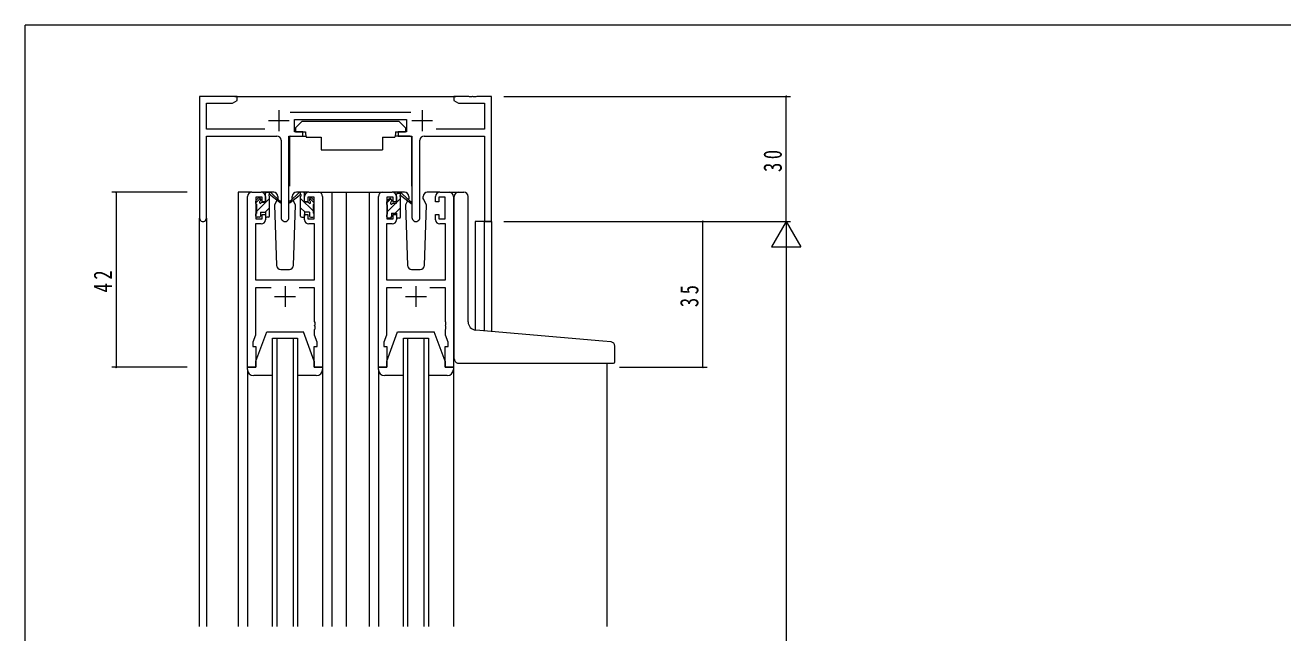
# Model space of a CAD drawing. Units: millimetres on the paper. Extents: x -397 to 397, y -282 to 282.
# Drawn here: x -393.9 to -92.3, y 133.4 to 279.3 of the extents above; entities that cross this region are included whole.
import ezdxf

# ---------------------------------------------------------------- set-up
doc = ezdxf.new("R2010")
doc.units = ezdxf.units.MM
for name, color, linetype, lineweight in [('0-1_YKK_ZWAK', 7, 'Continuous', 18), ('0-3_YKK_11', 7, 'Continuous', 18), ('0-4_YKK_12', 2, 'Continuous', 18), ('0-5_YKK_13', 4, 'Continuous', 18), ('0-7_YKK_D', 6, 'Continuous', 18)]:
    doc.layers.add(name, color=color, linetype=linetype, lineweight=lineweight)
doc.styles.add('ＭＳ ゴシック', font='')
doc.styles.get('ＭＳ ゴシック').set_extended_font_data('MS Gothic')

msp = doc.modelspace()

# ---------------------------------------------------------------- linework, layer by layer
at = {"layer": '0-1_YKK_ZWAK'}
for p in [(-393.908, -245.7), (376.092, 279.3)]:
    msp.add_line(p, (-393.908, 279.3), dxfattribs=at)
at = {"layer": '0-3_YKK_11'}
for p, q in [((-352.085, 262.169), (-352.085, 232.984)), ((-343.085, 262.169), (-352.085, 262.169)), ((-350.455, 260.539), (-344.176, 260.539)), ((-350.455, 254.299), (-350.455, 260.539)), ((-344.176, 260.539), (-343.085, 261.169)), ((-343.085, 261.169), (-343.085, 262.169)), ((-291.085, 262.169), (-291.085, 261.169)), ((-287.543, 262.169), (-291.085, 262.169)), ((-291.085, 261.169), (-289.993, 260.539)), ((-289.993, 260.539), (-283.715, 260.539)), ((-287.36, 262.049), (-287.543, 262.169)), ((-286.81, 262.049), (-287.36, 262.049)), ((-286.626, 262.169), (-286.81, 262.049)), ((-286.543, 262.169), (-286.626, 262.169)), ((-286.36, 262.049), (-286.543, 262.169)), ((-285.81, 262.049), (-286.36, 262.049)), ((-285.626, 262.169), (-285.81, 262.049)), ((-282.085, 262.169), (-285.626, 262.169)), ((-283.715, 260.539), (-283.715, 254.299)), ((-282.085, 232.169), (-282.085, 262.169)), ((-333.085, 258.869), (-333.085, 253.869)), ((-301.382, 258.299), (-330.392, 258.299)), ((-329.285, 256.669), (-302.485, 256.669)), ((-329.285, 253.669), (-329.285, 256.669)), ((-302.485, 256.669), (-302.485, 253.669)), ((-298.685, 258.869), (-298.685, 253.869)), ((-336.435, 254.299), (-350.455, 254.299)), ((-335.585, 256.369), (-330.585, 256.369)), ((-327.285, 253.669), (-329.285, 253.669)), ((-327.285, 252.669), (-327.285, 253.669)), ((-304.485, 253.669), (-304.485, 252.669)), ((-302.485, 253.669), (-304.485, 253.669)), ((-301.185, 256.369), (-296.185, 256.369)), ((-283.715, 254.299), (-295.334, 254.299)), ((-350.455, 252.669), (-333.535, 252.669)), ((-350.455, 232.984), (-350.455, 252.669)), ((-332.535, 251.669), (-332.535, 233.119)), ((-330.635, 252.669), (-327.285, 252.669)), ((-330.635, 233.119), (-330.635, 252.669)), ((-304.485, 252.669), (-301.135, 252.669)), ((-301.135, 252.669), (-301.135, 233.119)), ((-299.235, 233.119), (-299.235, 251.669)), ((-298.235, 252.669), (-283.715, 252.669)), ((-283.715, 252.669), (-283.715, 232.169)), ((-339.585, 239.169), (-337.285, 239.169)), ((-325.885, 239.169), (-323.585, 239.169)), ((-308.185, 239.169), (-305.885, 239.169)), ((-294.485, 239.169), (-292.185, 239.169)), ((-340.585, 197.169), (-340.585, 238.169)), ((-338.585, 237.969), (-338.585, 232.769)), ((-337.085, 237.969), (-338.585, 237.969)), ((-337.085, 236.869), (-337.085, 237.969)), ((-336.285, 236.869), (-337.085, 236.869)), ((-336.285, 238.169), (-336.285, 236.869)), ((-326.885, 236.869), (-326.885, 238.169)), ((-326.085, 236.869), (-326.885, 236.869)), ((-326.085, 237.969), (-326.085, 236.869)), ((-324.585, 237.969), (-326.085, 237.969)), ((-324.585, 232.769), (-324.585, 237.969)), ((-322.585, 238.169), (-322.585, 197.169)), ((-309.185, 197.169), (-309.185, 238.169)), ((-307.185, 237.969), (-307.185, 232.769)), ((-305.685, 237.969), (-307.185, 237.969)), ((-305.685, 236.869), (-305.685, 237.969)), ((-304.885, 236.869), (-305.685, 236.869)), ((-304.885, 238.169), (-304.885, 236.869)), ((-295.485, 236.869), (-295.485, 238.169)), ((-294.685, 236.869), (-295.485, 236.869)), ((-294.685, 237.969), (-294.685, 236.869)), ((-293.185, 237.969), (-294.685, 237.969)), ((-293.185, 232.769), (-293.185, 237.969)), ((-291.185, 238.169), (-291.185, 197.169)), ((-338.585, 232.769), (-337.085, 232.769)), ((-337.085, 233.869), (-336.285, 233.869)), ((-337.085, 232.769), (-337.085, 233.869)), ((-336.285, 233.869), (-336.285, 232.569)), ((-326.885, 233.869), (-326.085, 233.869)), ((-326.885, 232.569), (-326.885, 233.869)), ((-326.085, 233.869), (-326.085, 232.769)), ((-326.085, 232.769), (-324.585, 232.769)), ((-307.185, 232.769), (-305.685, 232.769)), ((-305.685, 233.869), (-304.885, 233.869)), ((-305.685, 232.769), (-305.685, 233.869)), ((-304.885, 233.869), (-304.885, 232.569)), ((-295.485, 233.869), (-294.685, 233.869)), ((-295.485, 232.569), (-295.485, 233.869)), ((-294.685, 233.869), (-294.685, 232.769)), ((-294.685, 232.769), (-293.185, 232.769)), ((-338.655, 231.569), (-338.655, 218.169)), ((-337.285, 231.569), (-338.655, 231.569)), ((-324.515, 231.569), (-325.885, 231.569)), ((-324.515, 218.169), (-324.515, 231.569)), ((-307.255, 231.569), (-307.255, 218.169)), ((-305.885, 231.569), (-307.255, 231.569)), ((-293.115, 231.569), (-294.485, 231.569)), ((-293.115, 218.169), (-293.115, 231.569)), ((-283.715, 232.169), (-282.085, 232.169)), ((-338.655, 218.169), (-324.515, 218.169)), ((-307.255, 218.169), (-293.115, 218.169)), ((-338.655, 216.239), (-338.655, 204.9)), ((-334.935, 216.239), (-338.655, 216.239)), ((-334.085, 214.169), (-329.085, 214.169)), ((-331.585, 216.669), (-331.585, 211.669)), ((-324.515, 216.239), (-328.234, 216.239)), ((-324.515, 208.127), (-324.515, 216.239)), ((-307.255, 216.239), (-307.255, 204.9)), ((-303.535, 216.239), (-307.255, 216.239)), ((-302.685, 214.169), (-297.685, 214.169)), ((-300.185, 216.669), (-300.185, 211.669)), ((-293.115, 216.239), (-296.834, 216.239)), ((-293.115, 208.127), (-293.115, 216.239)), ((-324.395, 207.944), (-324.515, 208.127)), ((-292.995, 207.944), (-293.115, 208.127)), ((-324.515, 207.211), (-324.395, 207.394)), ((-324.515, 207.127), (-324.515, 207.211)), ((-324.395, 206.944), (-324.515, 207.127)), ((-324.515, 206.211), (-324.395, 206.394)), ((-324.515, 204.9), (-324.515, 206.211)), ((-324.395, 207.394), (-324.395, 207.944)), ((-324.395, 206.394), (-324.395, 206.944)), ((-293.115, 207.211), (-292.995, 207.394)), ((-293.115, 207.127), (-293.115, 207.211)), ((-292.995, 206.944), (-293.115, 207.127)), ((-293.115, 206.211), (-292.995, 206.394)), ((-293.115, 204.9), (-293.115, 206.211)), ((-292.995, 207.394), (-292.995, 207.944)), ((-292.995, 206.394), (-292.995, 206.944)), ((-338.655, 204.9), (-339.285, 203.169)), ((-339.285, 203.169), (-339.285, 202.169)), ((-339.285, 202.169), (-338.585, 202.169)), ((-338.585, 202.169), (-338.585, 197.169)), ((-324.585, 202.169), (-323.885, 202.169)), ((-324.585, 197.169), (-324.585, 202.169)), ((-323.885, 203.169), (-324.515, 204.9)), ((-323.885, 202.169), (-323.885, 203.169)), ((-307.255, 204.9), (-307.885, 203.169)), ((-307.885, 203.169), (-307.885, 202.169)), ((-307.885, 202.169), (-307.185, 202.169)), ((-307.185, 202.169), (-307.185, 197.169)), ((-293.185, 202.169), (-292.485, 202.169)), ((-293.185, 197.169), (-293.185, 202.169)), ((-292.485, 203.169), (-293.115, 204.9)), ((-292.485, 202.169), (-292.485, 203.169)), ((-338.585, 197.169), (-340.585, 197.169)), ((-322.585, 197.169), (-324.585, 197.169)), ((-307.185, 197.169), (-309.185, 197.169)), ((-291.185, 197.169), (-293.185, 197.169))]:
    msp.add_line(p, q, dxfattribs=at)
for centre, radius, start, end in [((-333.535, 251.669), 1, 0.00001, 89.99999), ((-298.235, 251.669), 1, 90.00001, 179.99999), ((-339.585, 238.169), 1, 90.00001, 179.99999), ((-337.285, 238.169), 1, 0.00001, 89.99999), ((-325.885, 238.169), 1, 90.00001, 179.99999), ((-323.585, 238.169), 1, 0.00001, 89.99999), ((-308.185, 238.169), 1, 90.00001, 179.99999), ((-305.885, 238.169), 1, 0.00001, 89.99999), ((-294.485, 238.169), 1, 90.00001, 179.99999), ((-292.185, 238.169), 1, 0.00001, 89.99999), ((-351.27, 232.984), 0.815, 179.99999, 0.00001), ((-337.285, 232.569), 1, 270.00001, 359.99999), ((-331.585, 233.119), 0.95, 179.99999, 0.00001), ((-325.885, 232.569), 1, 180.00001, 269.99999), ((-305.885, 232.569), 1, 270.00001, 359.99999), ((-300.185, 233.119), 0.95, 179.99999, 0.00001), ((-294.485, 232.569), 1, 180.00001, 269.99999)]:
    msp.add_arc(centre, radius, start, end, dxfattribs=at)
at = {"layer": '0-4_YKK_12'}
for p, q in [((-343.585, 262.169), (-290.585, 262.169)), ((-339.585, 239.169), (-342.785, 239.169)), ((-342.785, 239.169), (-342.785, 134.919)), ((-324.735, 239.169), (-316.884, 239.169)), ((-320.385, 239.169), (-320.385, 134.919)), ((-316.884, 239.169), (-316.884, 134.919)), ((-316.884, 239.169), (-308.185, 239.169)), ((-311.385, 239.169), (-311.385, 134.919)), ((-292.185, 239.169), (-288.985, 239.169)), ((-352.085, 134.919), (-352.085, 232.984)), ((-350.455, 232.984), (-350.455, 134.919)), ((-282.085, 232.169), (-285.985, 232.169)), ((-285.985, 232.169), (-285.985, 206.104)), ((-283.715, 205.901), (-283.715, 232.169)), ((-282.085, 232.169), (-282.085, 205.759)), ((-333.585, 204.169), (-333.585, 134.919)), ((-329.585, 134.919), (-329.585, 204.169)), ((-302.185, 204.169), (-302.185, 134.919)), ((-298.185, 134.919), (-298.185, 204.169)), ((-254.385, 198.168), (-254.385, 134.919))]:
    msp.add_line(p, q, dxfattribs=at)
for points in [[(-334.585, 134.919), (-334.585, 204.169), (-328.585, 204.169), (-328.585, 134.919)], [(-303.185, 134.919), (-303.185, 204.169), (-297.185, 204.169), (-297.185, 134.919)]]:
    msp.add_lwpolyline(points, dxfattribs=at)
at = {"layer": '0-5_YKK_13'}
for p, q in [((-327.482, 256.269), (-329.082, 254.669)), ((-329.082, 254.669), (-329.082, 253.669)), ((-329.082, 253.669), (-326.682, 253.669)), ((-327.482, 256.269), (-304.282, 256.269)), ((-305.082, 253.669), (-302.682, 253.669)), ((-304.282, 256.269), (-302.682, 254.669)), ((-302.682, 254.669), (-302.682, 253.669)), ((-330.532, 252.369), (-330.532, 240.669)), ((-330.232, 252.669), (-326.594, 252.669)), ((-326.541, 252.369), (-322.882, 252.369)), ((-308.223, 252.369), (-305.223, 252.369)), ((-308.223, 252.369), (-308.223, 249.369)), ((-301.537, 252.668), (-305.175, 252.668)), ((-301.237, 252.368), (-301.238, 240.669)), ((-334.298, 239.169), (-337.285, 239.169)), ((-336.26, 238.987), (-336.102, 239.145)), ((-335.984, 239.169), (-335.193, 239.169)), ((-335.284, 238.669), (-335.284, 239.169)), ((-335, 239.099), (-332.818, 237.051)), ((-332.85, 236.706), (-334.991, 238.403)), ((-328.169, 239.099), (-330.351, 237.051)), ((-330.319, 236.706), (-328.179, 238.403)), ((-325.885, 239.169), (-328.871, 239.169)), ((-327.185, 239.169), (-327.976, 239.169)), ((-327.885, 238.669), (-327.885, 239.169)), ((-326.909, 238.987), (-327.068, 239.145)), ((-302.898, 239.169), (-305.885, 239.169)), ((-304.584, 238.969), (-303.793, 238.969)), ((-303.884, 238.469), (-303.884, 238.969)), ((-303.6, 238.899), (-301.418, 236.851)), ((-294.485, 239.169), (-297.471, 239.169)), ((-289.985, 239.169), (-288.685, 239.169)), ((-338.584, 236.663), (-337.525, 237.721)), ((-338.584, 236.469), (-338.584, 237.069)), ((-338.496, 237.281), (-337.996, 237.781)), ((-338.384, 234.618), (-335.284, 237.718)), ((-338.384, 234.169), (-338.384, 236.269)), ((-337.484, 237.569), (-337.484, 237.23)), ((-336.387, 234.369), (-335.284, 235.473)), ((-335.284, 233.469), (-335.284, 238.069)), ((-333.526, 237.242), (-334.127, 236.202)), ((-334.127, 236.202), (-333.618, 221.634)), ((-329.889, 237.669), (-329.871, 238.204)), ((-329.82, 237.549), (-329.889, 237.669)), ((-329.82, 237.549), (-329.889, 237.669)), ((-329.042, 236.202), (-329.643, 237.242)), ((-329.042, 236.202), (-329.643, 237.242)), ((-329.551, 221.634), (-329.042, 236.202)), ((-327.885, 233.469), (-327.885, 238.069)), ((-324.785, 234.618), (-327.885, 237.718)), ((-326.782, 234.369), (-327.885, 235.473)), ((-325.685, 237.569), (-325.685, 237.23)), ((-324.585, 236.663), (-325.644, 237.721)), ((-324.673, 237.281), (-325.173, 237.781)), ((-324.785, 234.169), (-324.785, 236.269)), ((-324.585, 236.469), (-324.585, 237.069)), ((-307.184, 236.632), (-306.206, 237.61)), ((-307.184, 236.269), (-307.184, 236.869)), ((-307.096, 237.081), (-306.596, 237.581)), ((-306.984, 234.587), (-305.002, 236.569)), ((-306.984, 233.969), (-306.984, 236.069)), ((-306.084, 237.369), (-306.084, 237.03)), ((-305.157, 234.169), (-303.884, 235.442)), ((-304.884, 236.687), (-303.884, 237.687)), ((-303.884, 233.269), (-303.884, 237.869)), ((-301.45, 236.506), (-303.591, 238.203)), ((-302.206, 237.105), (-302.727, 236.202)), ((-302.727, 236.202), (-302.218, 221.634)), ((-297.642, 236.202), (-298.489, 237.669)), ((-298.151, 221.634), (-297.642, 236.202)), ((-290.985, 206.537), (-290.985, 238.169)), ((-287.685, 208.081), (-287.685, 238.169)), ((-338.584, 233.469), (-338.584, 233.969)), ((-337.784, 233.169), (-338.284, 233.169)), ((-337.484, 234.369), (-337.484, 233.469)), ((-337.484, 234.369), (-336.284, 234.369)), ((-336.284, 234.369), (-336.284, 233.469)), ((-335.584, 233.169), (-335.984, 233.169)), ((-327.585, 233.169), (-327.185, 233.169)), ((-325.685, 234.369), (-326.885, 234.369)), ((-326.885, 234.369), (-326.885, 233.469)), ((-325.685, 234.369), (-325.685, 233.469)), ((-325.385, 233.169), (-324.885, 233.169)), ((-324.585, 233.469), (-324.585, 233.969)), ((-307.184, 233.269), (-307.184, 233.769)), ((-306.384, 232.969), (-306.884, 232.969)), ((-306.355, 232.97), (-306.085, 233.24)), ((-306.084, 234.169), (-306.084, 233.269)), ((-306.084, 234.169), (-304.884, 234.169)), ((-304.884, 234.169), (-304.884, 233.269)), ((-304.184, 232.969), (-304.584, 232.969)), ((-304.099, 232.981), (-303.896, 233.185)), ((-332.619, 220.669), (-330.55, 220.669)), ((-301.219, 220.669), (-299.15, 220.669)), ((-338.585, 198.669), (-335.985, 205.669)), ((-335.985, 205.669), (-327.185, 205.669)), ((-324.585, 198.669), (-327.185, 205.669)), ((-307.185, 198.669), (-304.585, 205.669)), ((-304.585, 205.669), (-295.785, 205.669)), ((-293.185, 198.669), (-295.785, 205.669)), ((-290.985, 199.169), (-290.985, 206.537)), ((-255.397, 203.424), (-285.859, 206.089)), ((-253.397, 203.249), (-255.397, 203.424)), ((-252.485, 198.469), (-252.485, 202.253)), ((-340.585, 196.669), (-340.585, 134.919)), ((-324.585, 198.669), (-324.585, 197.169)), ((-322.585, 196.669), (-322.585, 134.919)), ((-309.185, 196.669), (-309.185, 134.919)), ((-293.185, 198.669), (-293.185, 197.169)), ((-291.185, 196.669), (-291.185, 134.919)), ((-289.985, 198.169), (-252.785, 198.169)), ((-334.585, 195.169), (-339.085, 195.169)), ((-324.085, 195.169), (-328.585, 195.169)), ((-303.185, 195.169), (-307.685, 195.169)), ((-292.685, 195.169), (-297.185, 195.169))]:
    msp.add_line(p, q, dxfattribs=at)
for points in [[(-326.682, 253.669), (-326.682, 253.169), (-326.541, 252.369)], [(-305.082, 253.669), (-305.082, 253.169), (-305.223, 252.369)], [(-322.882, 252.369), (-322.882, 249.369), (-308.223, 249.369)], [(-337.023, 236.769), (-336.284, 236.769), (-336.284, 238.869)], [(-326.146, 236.769), (-326.885, 236.769), (-326.885, 238.869)], [(-305.623, 236.569), (-304.884, 236.569), (-304.884, 238.669)], [(-333.299, 238.204), (-333.28, 237.669), (-333.349, 237.549)], [(-301.899, 238.204), (-301.88, 237.669), (-302.024, 237.42)], [(-298.34, 237.411), (-298.489, 237.669), (-298.471, 238.204)], [(-340.585, 196.669), (-340.585, 197.169), (-338.585, 197.169), (-338.585, 198.669)], [(-324.585, 197.169), (-322.585, 197.169), (-322.585, 196.669)], [(-309.185, 196.669), (-309.185, 197.169), (-307.185, 197.169), (-307.185, 198.669)], [(-293.185, 197.169), (-291.185, 197.169), (-291.185, 196.669)]]:
    msp.add_lwpolyline(points, dxfattribs=at)
for centre, radius, start, end in [((-330.232, 252.369), 0.3, 90, 180), ((-301.537, 252.368), 0.3, 359.99647, 89.99647), ((-335.984, 238.869), 0.3, 90, 180), ((-335.284, 238.469), 0.2, 20.88332, 233.1301), ((-335.584, 238.069), 0.3, 0, 53.1301), ((-335.193, 238.869), 0.3, 49.89741, 90), ((-334.817, 238.647), 0.3, 200.88332, 234.62002), ((-334.298, 238.169), 1, 2, 90), ((-328.871, 238.169), 1, 90, 178), ((-328.352, 238.647), 0.3, 305.37998, 339.11668), ((-327.976, 238.869), 0.3, 90, 130.10259), ((-327.885, 238.469), 0.2, 306.8699, 159.11668), ((-327.585, 238.069), 0.3, 126.8699, 180), ((-327.185, 238.869), 0.3, 0, 90), ((-304.584, 238.669), 0.3, 90, 180), ((-303.884, 238.269), 0.2, 20.88332, 233.1301), ((-303.793, 238.669), 0.3, 49.89741, 90), ((-303.417, 238.447), 0.3, 200.88332, 234.62002), ((-302.898, 238.169), 1, 2, 90), ((-297.471, 238.169), 1, 90, 178), ((-289.985, 238.169), 1, 90, 180), ((-288.685, 238.169), 1, 0, 90), ((-338.284, 237.069), 0.3, 135, 180), ((-338.384, 236.469), 0.2, 180, 270), ((-337.784, 237.569), 0.3, 0, 135), ((-337.484, 236.769), 0.25, 123.05573, 326.94427), ((-337.784, 237.23), 0.3, 303.05573, 0), ((-337.023, 236.469), 0.3, 90, 146.94427), ((-332.735, 236.869), 0.2, 234.62002, 114.62002), ((-330.435, 236.869), 0.2, 65.37998, 305.37998), ((-326.146, 236.469), 0.3, 33.05573, 90), ((-325.685, 236.769), 0.25, 213.05573, 56.94427), ((-325.385, 237.569), 0.3, 45, 180), ((-325.385, 237.23), 0.3, 180, 236.94427), ((-324.785, 236.469), 0.2, 270, 0), ((-324.885, 237.069), 0.3, 0, 45), ((-306.884, 236.869), 0.3, 135, 180), ((-306.984, 236.269), 0.2, 180, 270), ((-306.384, 237.369), 0.3, 0, 135), ((-306.084, 236.569), 0.25, 123.05573, 326.94427), ((-306.384, 237.03), 0.3, 303.05573, 0), ((-305.623, 236.269), 0.3, 90, 146.94427), ((-304.184, 237.869), 0.3, 0, 53.1301), ((-301.335, 236.669), 0.2, 234.62002, 114.62002), ((-338.384, 233.969), 0.2, 90, 180), ((-338.284, 233.469), 0.3, 180, 270), ((-337.784, 233.469), 0.3, 270, 0), ((-335.984, 233.469), 0.3, 180, 270), ((-335.584, 233.469), 0.3, 270, 0), ((-327.585, 233.469), 0.3, 180, 270), ((-327.185, 233.469), 0.3, 270, 0), ((-325.385, 233.469), 0.3, 180, 270), ((-324.885, 233.469), 0.3, 270, 0), ((-324.785, 233.969), 0.2, 0, 90), ((-306.984, 233.769), 0.2, 90, 180), ((-306.884, 233.269), 0.3, 180, 270), ((-306.384, 233.269), 0.3, 270, 0), ((-304.584, 233.269), 0.3, 180, 270), ((-304.184, 233.269), 0.3, 270, 0), ((-332.619, 221.669), 1, 182, 270), ((-330.55, 221.669), 1, 270, 358), ((-301.219, 221.669), 1, 182, 270), ((-299.15, 221.669), 1, 270, 358), ((-285.685, 208.081), 2, 180, 265), ((-253.485, 202.253), 1, 0, 85), ((-289.985, 199.169), 1, 180, 224.427), ((-339.085, 196.669), 1.5, 180, 270), ((-324.085, 196.669), 1.5, 270, 0), ((-307.685, 196.669), 1.5, 180, 270), ((-292.685, 196.669), 1.5, 270, 0), ((-289.985, 199.169), 1, 224.427, 270), ((-252.785, 198.469), 0.3, 270, 0)]:
    msp.add_arc(centre, radius, start, end, dxfattribs=at)
at = {"layer": '0-7_YKK_D'}
for p, q in [((-279.085, 262.169), (-210.387, 262.169)), ((-211.387, 232.169), (-211.387, 262.169)), ((-355.085, 239.169), (-373.085, 239.169)), ((-372.085, 239.169), (-372.085, 197.169)), ((-279.085, 232.169), (-210.387, 232.169)), ((-251.385, 232.169), (-210.387, 232.169)), ((-251.385, 232.169), (-230.387, 232.169)), ((-231.387, 197.169), (-231.387, 232.169)), ((-211.387, 232.169), (-214.887, 226.107)), ((-211.387, 232.169), (-207.887, 226.107)), ((-211.387, 232.169), (-211.387, 220.045)), ((-214.887, 226.107), (-207.887, 226.107)), ((-211.387, 225.169), (-211.387, -160.831)), ((-355.085, 197.169), (-373.085, 197.169)), ((-251.385, 197.169), (-230.387, 197.169))]:
    msp.add_line(p, q, dxfattribs=at)
for centre, start, end in [((-211.387, 262.169), 90, 270), ((-211.387, 262.169), 270, 90), ((-372.085, 239.169), 90, 270), ((-372.085, 239.169), 270, 90), ((-231.387, 232.169), 90, 270), ((-231.387, 232.169), 270, 90), ((-372.085, 197.169), 90, 270), ((-372.085, 197.169), 270, 90), ((-231.387, 197.169), 90, 270), ((-231.387, 197.169), 270, 90)]:
    msp.add_arc(centre, 0.106, start, end, dxfattribs=at)

# ---------------------------------------------------------------- texts
at = {"layer": '0-7_YKK_D', "color": 7, "char_height": 4.399, "attachment_point": 7, "rotation": 90, "style": 'ＭＳ ゴシック'}
for s, insert in [('\\T1.37;\\W0.75;30', (-212.387, 244.038)), ('\\T1.37;\\W0.75;42', (-373.085, 215.123)), ('\\T1.37;\\W0.75;35', (-232.387, 211.599))]:
    msp.add_mtext(s, dxfattribs=dict(at, insert=insert))

doc.saveas('drawing.dxf')
